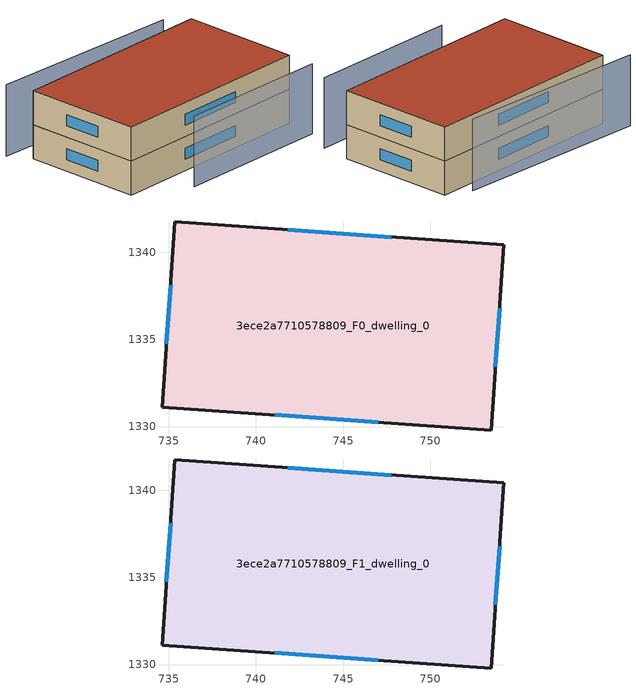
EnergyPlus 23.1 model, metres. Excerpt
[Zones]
3ece2a7710578809_F0_dwelling_0
 floor ground (EU_floor_Construction): 754.22,1340.42 753.48,1329.8 734.62,1331.12 735.36,1341.73 z0
 wall outside (EU_wall_Construction): 735.36,1341.73 734.62,1331.12 753.48,1329.8 754.22,1340.42 735.36,1341.73 z0:3
 window (EU_Window_Construction): 735.11,1338.09 734.87,1334.75 / 747.76,1340.87 741.82,1341.28 / 753.73,1333.44 753.96,1336.78 / 741.08,1330.67 747.02,1330.25 z1.03:1.97
3ece2a7710578809_F1_dwelling_0
 floor to 3ece2a7710578809_F0_dwelling_0 (EU_floor_Construction): 754.22,1340.42 753.48,1329.8 734.62,1331.12 735.36,1341.73 z3
 wall outside (EU_wall_Construction): 735.36,1341.73 734.62,1331.12 753.48,1329.8 754.22,1340.42 735.36,1341.73 z3:6
 window (EU_Window_Construction): 735.11,1338.09 734.87,1334.75 / 747.76,1340.87 741.82,1341.28 / 753.73,1333.44 753.96,1336.78 / 741.08,1330.67 747.02,1330.25 z4.03:4.97
 roof outside (EU_roof_Construction): 753.48,1329.8 754.22,1340.42 735.36,1341.73 734.62,1331.12 z6
shading: 739.09,1328.2 753,1327.11 z0:6.2; 752.13,1341.65 734.38,1343.76 z0:6.3
[Building]
EU S2 Campaign: North Axis=0; Terrain=City; Solar Distribution=FullExterior
[Site:Location]
Cape.Town.Intl.AP: Latitude=-33.965; Longitude=18.602; Time Zone=2; Elevation=46
[SizingPeriod:WeatherFileDays]
AnnualSizingPeriod: Begin Month=1; Begin Day of Month=1; End Month=12; End Day of Month=31; Day of Week for Start Day=Monday; Use Weather File Daylight Saving Period=No; Use Weather File Rain and Snow Indicators=No
[MATERIAL]
EU_InternalMass_Material: Roughness=MediumRough; Thickness=0.1; Conductivity=1; Density=1800; Specific Heat=900; Thermal Absorptance=0.9; Solar Absorptance=0.7; Visible Absorptance=0.7
[MATERIAL:NOMASS] Roughness=MediumRough; Thermal Absorptance=0.9; Solar Absorptance=0.7; Visible Absorptance=0.7
Name | Thermal Resistance
EU_wall_NoMass | 0.493876
EU_roof_NoMass | 0.449382
EU_floor_NoMass | 1.25
[WINDOWMATERIAL:SIMPLEGLAZINGSYSTEM]
EU_Window_SimpleGlazing: UFactor=4.4; Solar Heat Gain Coefficient=0.85; Visible Transmittance=0.85
[CONSTRUCTION]
EU_wall_Construction: EU_wall_NoMass
EU_roof_Construction: EU_roof_NoMass
EU_floor_Construction: EU_floor_NoMass
EU_Window_Construction: EU_Window_SimpleGlazing
EU_InternalMass_Construction: EU_InternalMass_Material
[ZONE] Type=1; Multiplier=1; Ceiling Height=autocalculate; Volume=603.304; Floor Area=autocalculate; Part of Total Floor Area=Yes
3ece2a7710578809_F0_dwelling_0; 3ece2a7710578809_F1_dwelling_0
[INTERNALMASS] Construction=EU_InternalMass_Construction; Surface Area=201.101
Name | Zone or ZoneList
3ece2a7710578809_F0_dwelling_0_EU_InternalMass | 3ece2a7710578809_F0_dwelling_0
3ece2a7710578809_F1_dwelling_0_EU_InternalMass | 3ece2a7710578809_F1_dwelling_0
[OTHEREQUIPMENT] Fuel Type=Electricity; Design Level Calculation Method=Watts/Area; Power per Zone Floor Area=1; Fraction Latent=0; Fraction Radiant=0; Fraction Lost=0; Carbon Dioxide Generation Rate=0; EndUse Subcategory=EU_Step8_InternalGains
Name | Zone or ZoneList or Space or SpaceList | Schedule
EU_Step8_InternalGain_3ece2a7710578809_F0_dwelling_0_f000 | 3ece2a7710578809_F0_dwelling_0 | EU_Step8_GainSchedule_3ece2a7710578809_F0_dwelling_0_f000
EU_Step8_InternalGain_3ece2a7710578809_F1_dwelling_0_f000 | 3ece2a7710578809_F1_dwelling_0 | EU_Step8_GainSchedule_3ece2a7710578809_F1_dwelling_0_f000
[ZONEVENTILATION:DESIGNFLOWRATE] Schedule=EU_AlwaysOn; Design Flow Rate Calculation Method=AirChanges/Hour; Air Changes per Hour=0.64; Ventilation Type=Natural; Fan Pressure Rise=0; Fan Total Efficiency=1; Constant Term Coefficient=1; Temperature Term Coefficient=0; Velocity Term Coefficient=0; Velocity Squared Term Coefficient=0; Minimum Indoor Temperature=-100; Maximum Indoor Temperature=100; Delta Temperature=-100; Minimum Outdoor Temperature=-100; Maximum Outdoor Temperature=100; Maximum Wind Speed=40
Name | Zone or ZoneList or Space or SpaceList
EU_ConstantAir_3ece2a7710578809_F0_dwelling_0 | 3ece2a7710578809_F0_dwelling_0
EU_ConstantAir_3ece2a7710578809_F1_dwelling_0 | 3ece2a7710578809_F1_dwelling_0
[HVACTEMPLATE:THERMOSTAT] Constant Heating Setpoint=20; Constant Cooling Setpoint=50
EU_HeatOnly_3ece2a7710578809_F0_dwelling_0; EU_HeatOnly_3ece2a7710578809_F1_dwelling_0
[HVACTEMPLATE:ZONE:IDEALLOADSAIRSYSTEM] System Availability Schedule=EU_AlwaysOn; Maximum Heating Supply Air Temperature=50; Minimum Cooling Supply Air Temperature=13; Maximum Heating Supply Air Humidity Ratio=0.0156; Minimum Cooling Supply Air Humidity Ratio=0.0077; Heating Limit=NoLimit; Cooling Limit=NoLimit; Heating Availability Schedule=EU_AlwaysOn; Cooling Availability Schedule=EU_CoolingOff; Dehumidification Control Type=ConstantSensibleHeatRatio; Cooling Sensible Heat Ratio=0.7; Dehumidification Setpoint=60; Humidification Control Type=None; Humidification Setpoint=30; Outdoor Air Method=None; Outdoor Air Flow Rate per Person=0.00944; Outdoor Air Flow Rate per Zone Floor Area=0; Outdoor Air Flow Rate per Zone=0; Demand Controlled Ventilation Type=None; Outdoor Air Economizer Type=NoEconomizer; Heat Recovery Type=None; Sensible Heat Recovery Effectiveness=0.7; Latent Heat Recovery Effectiveness=0.65
Name | Template Thermostat
3ece2a7710578809_F0_dwelling_0 | EU_HeatOnly_3ece2a7710578809_F0_dwelling_0
3ece2a7710578809_F1_dwelling_0 | EU_HeatOnly_3ece2a7710578809_F1_dwelling_0
[SIZING:ZONE] Zone Cooling Design Supply Air Temperature Input Method=SupplyAirTemperature; Zone Cooling Design Supply Air Temperature=13; Zone Heating Design Supply Air Temperature Input Method=SupplyAirTemperature; Zone Heating Design Supply Air Temperature=50; Zone Cooling Design Supply Air Humidity Ratio=0.008; Zone Heating Design Supply Air Humidity Ratio=0.008; Cooling Design Air Flow Method=DesignDay; Cooling Design Air Flow Rate=0; Cooling Minimum Air Flow per Zone Floor Area=0.000762; Cooling Minimum Air Flow=0; Cooling Minimum Air Flow Fraction=0.2; Heating Design Air Flow Method=DesignDay; Heating Design Air Flow Rate=0; Heating Maximum Air Flow per Zone Floor Area=0.002032; Heating Maximum Air Flow=0.141576; Heating Maximum Air Flow Fraction=0.3; Account for Dedicated Outdoor Air System=No; Dedicated Outdoor Air System Control Strategy=NeutralSupplyAir; Dedicated Outdoor Air Low Setpoint Temperature for Design=autosize; Dedicated Outdoor Air High Setpoint Temperature for Design=autosize; Zone Load Sizing Method=Sensible Load Only No Latent Load; Zone Latent Cooling Design Supply Air Humidity Ratio Input Method=HumidityRatioDifference; Zone Cooling Design Supply Air Humidity Ratio Difference=0.005; Zone Latent Heating Design Supply Air Humidity Ratio Input Method=HumidityRatioDifference; Zone Humidification Design Supply Air Humidity Ratio Difference=0.005
3ece2a7710578809_F0_dwelling_0; 3ece2a7710578809_F1_dwelling_0
[SCHEDULE:CONSTANT]
Name | Hourly Value
EU_AlwaysOn | 1
EU_CoolingOff | 0
[SCHEDULE:FILE] Column Number=1; Rows to Skip at Top=0; Number of Hours of Data=8760; Column Separator=Comma; Interpolate to Timestep=No; Minutes per Item=60; Adjust Schedule for Daylight Savings=Yes
Name | File
EU_Step8_GainSchedule_3ece2a7710578809_F0_dwelling_0_f000 | ../../schedules/3ece2a7710578809/3ece2a7710578809_F0_dwelling_0_f000_gain.csv
EU_Step8_GainSchedule_3ece2a7710578809_F1_dwelling_0_f000 | ../../schedules/3ece2a7710578809/3ece2a7710578809_F1_dwelling_0_f000_gain.csv
